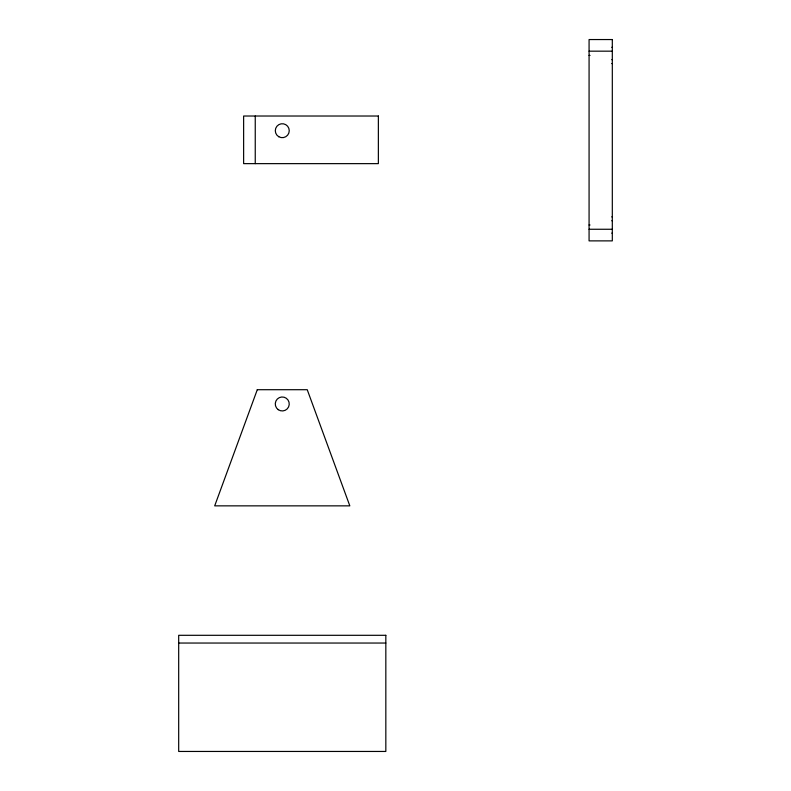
<?xml version="1.0" encoding="UTF-8"?>
<svg xmlns="http://www.w3.org/2000/svg" width="791" height="791" viewBox="0 0 791 791"><rect width="100%" height="100%" fill="white"/><g stroke="black" fill="none" stroke-linecap="round" stroke-linejoin="round"><path stroke-width="1.19" d="M611.799 47.292L612.313 47.292M589.077 51.168L612.313 51.168M589.077 55.419L590.027 55.419M611.799 59.681L612.313 59.681M611.799 63.557L612.313 63.557M611.799 216.872L612.313 216.872M611.799 220.748L612.313 220.748M589.077 225L590.027 225M589.077 229.261L612.313 229.261M611.799 233.137L612.313 233.137M178.687 643.043L385.83 643.043M255.246 116.02L255.246 163.638M257.283 389.706L214.697 505.854L349.82 505.854L307.234 389.706L257.283 389.706M612.313 39.55L589.077 39.55L589.077 240.879L612.313 240.879L612.313 39.55M378.365 116.02L243.628 116.02L243.628 163.638L378.365 163.638L378.365 116.02M385.83 635.302L178.687 635.302L178.687 751.45L385.83 751.45L385.83 635.302M278.788 136.734A6.971 6.971 0 0 0 289.249 130.703A6.971 6.971 0 0 0 278.788 124.662A6.971 6.971 0 0 0 278.788 136.734M278.234 409.679A6.99 6.99 0 0 0 289.219 404.596A6.99 6.99 0 0 0 279.322 397.626A6.99 6.99 0 0 0 278.234 409.679"/></g></svg>
